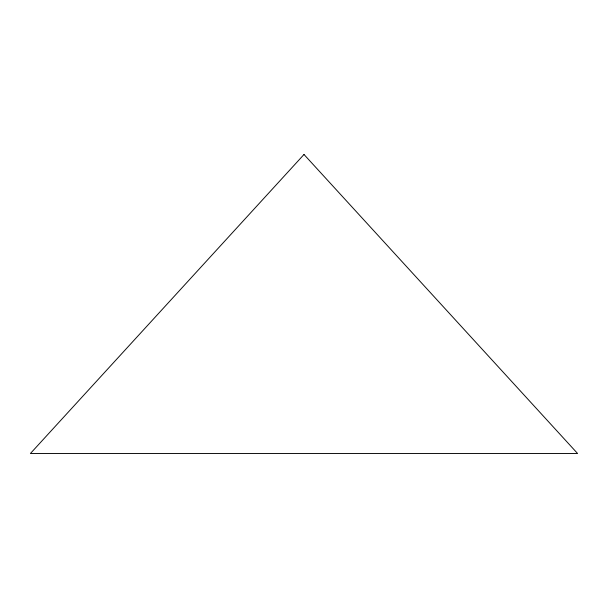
<?xml version="1.0" encoding="UTF-8"?>
<svg xmlns="http://www.w3.org/2000/svg" width="608" height="608" viewBox="0 0 608 608"><rect width="100%" height="100%" fill="white"/><g stroke="black" fill="none" stroke-linecap="round" stroke-linejoin="round"><path stroke-width="0.91" d="M304 154.485L30.4 453.515L577.6 453.515L304 154.485"/></g></svg>
